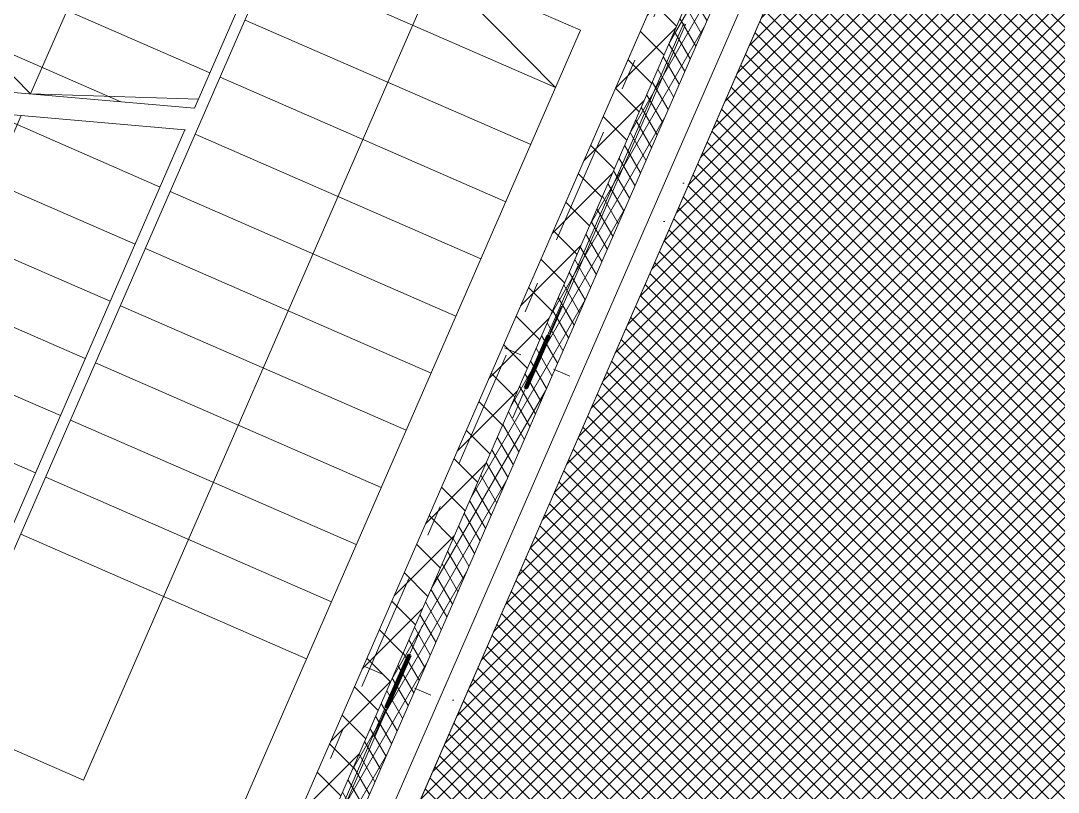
# Model space of a CAD drawing. Header units: millimetres. Extents: x -37281 to 954596, y -59787 to 956680.
# Drawn here: x 907869 to 912529, y -17962 to -14497 of the extents above; entities that cross this region are included whole.
import ezdxf
from ezdxf.enums import TextEntityAlignment as Align

# ---------------------------------------------------------------- set-up
doc = ezdxf.new("R2010")
doc.units = ezdxf.units.MM
doc.header["$MEASUREMENT"] = 0
doc.linetypes.add('Double Dashed', pattern=[1093.611073, 529.166651, -211.666656, 141.111112, -211.666656])
for name, color, linetype in [('A-05-M_Gross_Int_Circulation', 7, 'Continuous'), ('A-15-M_Bracing', 7, 'Continuous'), ('A-15-MG_Structural_Grid', 7, 'Continuous'), ('A-25-M_Wall_Ext_Existing_HUB', 7, 'Continuous'), ('New_A-35-M_FFE-Zone', 7, 'Continuous')]:
    doc.layers.add(name, color=color, linetype=linetype)
for name, color, linetype, lineweight, true_color in [('A-05-M_Gross_Int_Circulation_Pen_No__74', 7, 'Continuous', 20, 0x606060), ('A-15-M_Bracing_Pen_No__28', 7, 'Continuous', 50, 0x2a2a2a), ('A-15-M_Bracing_Pen_No__81', 7, 'Continuous', 20, 0x6a6a6a), ('A-15-MG_Structural_Grid_Pen_No__163', 7, 'Continuous', 0, 0x750077), ('A-25-M_Wall_Ext_Existing_HUB_Pen_No__107', 7, 'Continuous', 15, 0xa6a6a6), ('A-25-M_Wall_Int_Pen_No__102', 7, 'Continuous', 15, 0xcccccc), ('New_A-35-M_FFE-Zone_Pen_No__74', 7, 'Continuous', 20, 0x606060)]:
    doc.layers.add(name, color=color, linetype=linetype, lineweight=lineweight, true_color=true_color)
for name, color, linetype, lineweight in [('A-15-M_Bracing_Pen_No__20', 7, 'Continuous', 0), ('A-15-M_Bracing_Pen_No__88', 8, 'Continuous', 20), ('A-25-M_Wall_Ext_Existing_HUB_Pen_No__1', 7, 'Continuous', 13), ('A-30-M_Stair_Pen_No__1', 7, 'Continuous', 13), ('ArchiCAD Zone Stamps_Pen_No__9', 7, 'Continuous', 13), ('New_ArchiCAD Zone Stamps_Pen_No__9', 7, 'Continuous', 13)]:
    doc.layers.add(name, color=color, linetype=linetype, lineweight=lineweight)
doc.styles.add('GENERATED_STYLE_2', font='')
doc.styles.add('GENERATED_STYLE_3', font='')
doc.styles.add('GENERATED_STYLE_4', font='')
doc.styles.get('GENERATED_STYLE_2').set_extended_font_data('Arial', bold=True)
doc.styles.get('GENERATED_STYLE_3').set_extended_font_data('Arial')
doc.styles.get('GENERATED_STYLE_4').set_extended_font_data('Swis721 BT')

# ---------------------------------------------------------------- blocks, each defined once
blk = doc.blocks.new('Wall_206_1', base_point=(908937.9, -19661.2))
at = {"layer": 'A-25-M_Wall_Ext_Existing_HUB_Pen_No__107', "linetype": 'Continuous'}
h = blk.add_hatch(dxfattribs=at)
h.set_pattern_fill('Concrete_Block_0001', color=256, style=0, pattern_type=2)
h.set_pattern_definition([(45, (864302.5, 0), (-91.92388, 91.92388), []), (135, (864302.5, 0), (91.92388, 91.92388), [])])
h.paths.add_polyline_path([(908765, -19220.9), (912387.4, -10913.7), (912259, -10857.7), (908692.6, -19036.6)])
h = blk.add_hatch(dxfattribs=at)
h.set_pattern_fill('Batt_Insulation_0001', color=256, style=0, pattern_type=2)
h.set_pattern_definition([(60, (864302.5, 0), (-43.30127, 25), []), (120, (864302.5, 0), (43.30127, 25), [])])
h.paths.add_polyline_path([(908824.4, -19372.3), (912492.8, -10959.7), (912387.4, -10913.7), (908765, -19220.9)])
h = blk.add_hatch(dxfattribs=at)
h.set_pattern_fill('613_01__ad_AR_SAND_0001', color=256, style=0, pattern_type=2)
h.set_pattern_definition([(103.994, (864302.5, 0), (-1137.956, 451.319), [0, -965.2, 0, -1079.5, 0, -1031.875]), (73.994, (864302.5, 0), (-1195.13, 1745.31), [0, -520.7, 0, -869.95, 0, -333.375]), (33.994, (863991, -716.2), (785.414, 1814.82), [0, -317.5, 0, -1143, 0, -1492.25]), (23.994, (863991, -716.2), (250.276, 1972.774), [0, -158.75, 0, -749.3, 0, -857.25])])
h.paths.add_polyline_path([(909081.2, -19332.6), (912694, -11047.4), (912600, -11006.4), (908987.3, -19291.6)])
at = {"layer": 'A-25-M_Wall_Ext_Existing_HUB_Pen_No__1', "linetype": 'Continuous'}
for p, q in [((908765, -19220.9), (912387.4, -10913.7)), ((908824.4, -19372.3), (912492.8, -10959.7)), ((908912.1, -19464), (912600, -11006.4))]:
    blk.add_line(p, q, dxfattribs=at)
at = {"layer": 'A-25-M_Wall_Ext_Existing_HUB_Pen_No__1', "linetype": 'Continuous', "flags": 128}
for points in [[(912259, -10857.7), (908692.6, -19036.6)], [(909081.2, -19332.6), (912694, -11047.4)]]:
    blk.add_lwpolyline(points, dxfattribs=at)
blk = doc.blocks.new('Stair 02_INB 2262_45_1', base_point=(909406.6, -13675.4))
at = {"layer": 'A-05-M_Gross_Int_Circulation_Pen_No__74', "linetype": 'Continuous'}
blk.add_line((908692.6, -19036.6), (911398.8, -12830.4), dxfattribs=at)
at = {"layer": 'ArchiCAD Zone Stamps_Pen_No__9'}
for tag, height, style, p in [('ROOM_NAME', 250, 'GENERATED_STYLE_2', (909158.5, -12370.8)), ('zoneNameLine2', 250, 'GENERATED_STYLE_2', (908970, -12802.9)), ('ROOM_NUMBER', 200, 'GENERATED_STYLE_3', (908781.6, -13223.6)), ('measuredAreaCode', 200, 'GENERATED_STYLE_3', (908624.6, -13583.7)), ('ROOM_HOLES_PRM', 200, 'GENERATED_STYLE_3', (908932, -13717.7)), ('DUMMY_649', 200, 'GENERATED_STYLE_3', (909421.3, -13931.1)), ('DUMMY_650', 133.3, 'GENERATED_STYLE_3', (909700.6, -14037.7))]:
    blk.add_attdef(tag, text='', height=height, rotation=336.4404, dxfattribs=dict(at, style=style)).set_placement(p, align=Align.TOP_LEFT)
blk = doc.blocks.new('Project Lab 5_INB 2210_48_1', base_point=(915636.1, -18116.7))
at = {"layer": 'New_A-35-M_FFE-Zone_Pen_No__74', "linetype": 'Continuous'}
for p, q in [((911215.1, -14438.9), (910195.9, -16776.3)), ((910195.9, -16776.3), (909081.3, -19332.4))]:
    blk.add_line(p, q, dxfattribs=at)
at = {"layer": 'New_ArchiCAD Zone Stamps_Pen_No__9'}
for tag, height, style, p in [('ROOM_NAME', 250, 'GENERATED_STYLE_2', (915108.5, -16690.2)), ('zoneNameLine2', 250, 'GENERATED_STYLE_2', (914920.1, -17122.3)), ('ROOM_NUMBER', 200, 'GENERATED_STYLE_3', (914731.7, -17543)), ('measuredAreaCode', 200, 'GENERATED_STYLE_3', (914574.7, -17903.1)), ('DUMMY_649', 200, 'GENERATED_STYLE_3', (914882.1, -18037.2)), ('DUMMY_650', 200, 'GENERATED_STYLE_3', (915371.4, -18250.6)), ('DUMMY_651', 133.3, 'GENERATED_STYLE_3', (915650.7, -18357.1))]:
    blk.add_attdef(tag, text='', height=height, rotation=336.4404, dxfattribs=dict(at, style=style)).set_placement(p, align=Align.TOP_LEFT)
blk = doc.blocks.new('Column_15_1', base_point=(908836.9, -19129.6))
at = {"layer": 'A-15-M_Bracing_Pen_No__81', "linetype": 'Continuous', "lineweight": 0, "true_color": 0x353535}
blk.add_hatch(color=250, dxfattribs=at).paths.add_polyline_path([(909516.9, -17582.6), (909619.5, -17347.4), (909610.3, -17343.4), (909507.8, -17578.6)])
at = {"layer": 'A-15-M_Bracing_Pen_No__20', "linetype": 'Continuous'}
for p, q in [((909618.3, -17337.5), (909673, -17212.1)), ((909490.3, -17431), (909417, -17399)), ((909637, -17494.9), (909710.3, -17526.9)), ((909508.9, -17588.4), (909454.2, -17713.9))]:
    blk.add_line(p, q, dxfattribs=at)
blk.add_point((909563.6, -17463), dxfattribs=at)
at = {"layer": 'A-15-M_Bracing_Pen_No__28', "linetype": 'Continuous'}
for p, q in [((909610.3, -17343.4), (909507.8, -17578.6)), ((909619.5, -17347.4), (909516.9, -17582.6)), ((909610.3, -17343.4), (909619.5, -17347.4)), ((909507.8, -17578.6), (909516.9, -17582.6))]:
    blk.add_line(p, q, dxfattribs=at)
at = {"layer": 'A-15-M_Bracing_Pen_No__88', "linetype": 'Continuous', "flags": 128}
for points in [[(908897.5, -18978), (909507.8, -17578.6)], [(908906.7, -18982), (909516.9, -17582.6)], [(908906.7, -18982), (908897.5, -18978)]]:
    blk.add_lwpolyline(points, dxfattribs=at)
blk = doc.blocks.new('Column_16_1', base_point=(910915.4, -14363))
at = {"layer": 'A-15-M_Bracing_Pen_No__81', "linetype": 'Continuous', "lineweight": 0, "true_color": 0x353535}
blk.add_hatch(color=250, dxfattribs=at).paths.add_polyline_path([(910235.3, -15910.1), (910132.8, -16145.3), (910141.9, -16149.3), (910244.5, -15914.1)])
at = {"layer": 'A-15-M_Bracing_Pen_No__20', "linetype": 'Continuous'}
for p, q in [((910243.3, -15904.2), (910298, -15778.8)), ((910115.3, -15997.7), (910042, -15965.7)), ((910262, -16061.6), (910335.3, -16093.6)), ((910133.9, -16155.1), (910079.2, -16280.6))]:
    blk.add_line(p, q, dxfattribs=at)
blk.add_point((910188.6, -16029.7), dxfattribs=at)
at = {"layer": 'A-15-M_Bracing_Pen_No__28', "linetype": 'Continuous'}
for p, q in [((910235.3, -15910.1), (910132.8, -16145.3)), ((910244.5, -15914.1), (910141.9, -16149.3)), ((910235.3, -15910.1), (910244.5, -15914.1)), ((910132.8, -16145.3), (910141.9, -16149.3))]:
    blk.add_line(p, q, dxfattribs=at)
at = {"layer": 'A-15-M_Bracing_Pen_No__88', "linetype": 'Continuous', "flags": 128}
for points in [[(910845.6, -14510.6), (910235.3, -15910.1)], [(910854.7, -14514.6), (910244.5, -15914.1)], [(910845.6, -14510.6), (910854.7, -14514.6)]]:
    blk.add_lwpolyline(points, dxfattribs=at)
blk = doc.blocks.new('Hub Escape 2')
at = {"layer": 'A-30-M_Stair_Pen_No__1', "linetype": 'Continuous'}
for p, q in [((2850, 4680), (2850, 0)), ((700, 1355), (700, 3980)), ((700, 3980), (2150, 3980)), ((2150, 3980), (2150, 0)), ((1400, 1120), (1400, 3280)), ((1450, 3280), (1450, 0)), ((2850, 3080), (1450, 3080)), ((0, 2800), (1400, 2800)), ((2850, 2800), (1450, 2800)), ((0, 2520), (1400, 2520)), ((2850, 2520), (1450, 2520)), ((0, 2240), (1400, 2240)), ((2850, 2240), (1450, 2240)), ((0, 1960), (1400, 1960)), ((2850, 1960), (1450, 1960)), ((0, 1680), (1400, 1680)), ((2850, 1680), (1450, 1680)), ((0, 1590), (1400, 1120)), ((566, 1400), (1400, 1400)), ((2850, 1400), (1450, 1400)), ((2850, 1120), (1450, 1120)), ((2850, 840), (1450, 840)), ((2850, 560), (1450, 560)), ((2850, 280), (1450, 280)), ((2150, 0), (2850, 280)), ((2850, 0), (1450, 0)), ((2850, 0), (1450, 0))]:
    blk.add_line(p, q, dxfattribs=at)
blk.add_point((1400, 1120), dxfattribs=at)
blk = doc.blocks.new('Standard grid marker')
at = {"layer": 'A-15-MG_Structural_Grid_Pen_No__163', "linetype": 'Double Dashed'}
blk.add_line((1000, 0), (29726, 0), dxfattribs=at)
at = {"layer": 'A-15-MG_Structural_Grid_Pen_No__163', "style": 'GENERATED_STYLE_4'}
for tag, p in [('AC_MarkerText_1_0', (-500, 41.2)), ('AC_MarkerText_1_1', (31226, 41.2))]:
    blk.add_attdef(tag, text='', height=350, rotation=90, dxfattribs=at).set_placement(p, align=Align.MIDDLE_CENTER)
blk = doc.blocks.new('Hub Escape 2_2')
at = {"layer": 'A-30-M_Stair_Pen_No__1', "linetype": 'Continuous'}
for p, q in [((2850, 4680), (2850, 0)), ((700, 1355), (700, 3980)), ((700, 3980), (2150, 3980)), ((2150, 3980), (2150, 0)), ((1400, 1120), (1400, 3280)), ((1450, 3280), (1450, 0)), ((0, 1590), (1400, 1120)), ((0, 1484.515), (1400, 1014.515)), ((700, 1249.515), (0, 969.515)), ((700, 0), (700, 1249.515)), ((700, 1249.515), (1400, 969.515)), ((0, 1120), (1085.79, 1120)), ((1400, 0), (1400, 1014.515)), ((0, 840), (1400, 840)), ((2150, 0), (2850, 280)), ((2850, 0), (1450, 0))]:
    blk.add_line(p, q, dxfattribs=at)

msp = doc.modelspace()

# ---------------------------------------------------------------- hatches: boundary and pattern name
at = {"layer": 'A-25-M_Wall_Int_Pen_No__102', "linetype": 'Continuous'}
h = msp.add_hatch(dxfattribs=at)
h.set_pattern_fill('Grid_5x5_Diagonal_0001', color=256, style=0, pattern_type=2)
h.set_pattern_definition([(45, (864302.5, 0), (-35.35534, 35.35534), []), (135, (864302.5, 0), (35.35534, 35.35534), [])])
h.paths.add_polyline_path([(909070.8, -19356.4), (913833.2, -8434.9), (909543.4, -6564.3), (912057.6, -798.6), (914121, 3933.5), (938576, -6730.2), (929236, -28149.5)])

# ---------------------------------------------------------------- block references
at = {"layer": 'A-05-M_Gross_Int_Circulation', "linetype": 'Continuous'}
msp.add_blockref('Stair 02_INB 2262_45_1', (909406.6, -13675.4), dxfattribs=at)
at = {"layer": 'A-15-M_Bracing', "color": 250, "lineweight": 50, "true_color": 0x2a2a2a}
for name, p in [('Column_16_1', (910915.4, -14363)), ('Column_15_1', (908836.9, -19129.6))]:
    msp.add_blockref(name, p, dxfattribs=at)
at = {"layer": 'A-15-MG_Structural_Grid', "color": 8, "linetype": 'Continuous', "lineweight": 15, "zscale": 1000, "rotation": 246.440411583993}
msp.add_blockref('Standard grid marker', (919191.4, 4966.5), dxfattribs=at)
at = {"layer": 'A-25-M_Wall_Ext_Existing_HUB', "color": 250, "lineweight": 50, "true_color": 0x2a2a2a}
msp.add_blockref('Wall_206_1', (908937.9, -19661.2), dxfattribs=at)
at = {"layer": 'A-30-M_Stair_Pen_No__1', "linetype": 'Continuous', "xscale": -0.9999999999999999, "zscale": 1000, "rotation": 156.440411583994}
for name in ['Hub Escape 2_2', 'Hub Escape 2']:
    msp.add_blockref(name, (907770.9, -13400.9), dxfattribs=at)
at = {"layer": 'New_A-35-M_FFE-Zone', "linetype": 'Continuous'}
msp.add_blockref('Project Lab 5_INB 2210_48_1', (915636.1, -18116.7), dxfattribs=at)

doc.saveas('drawing.dxf')
